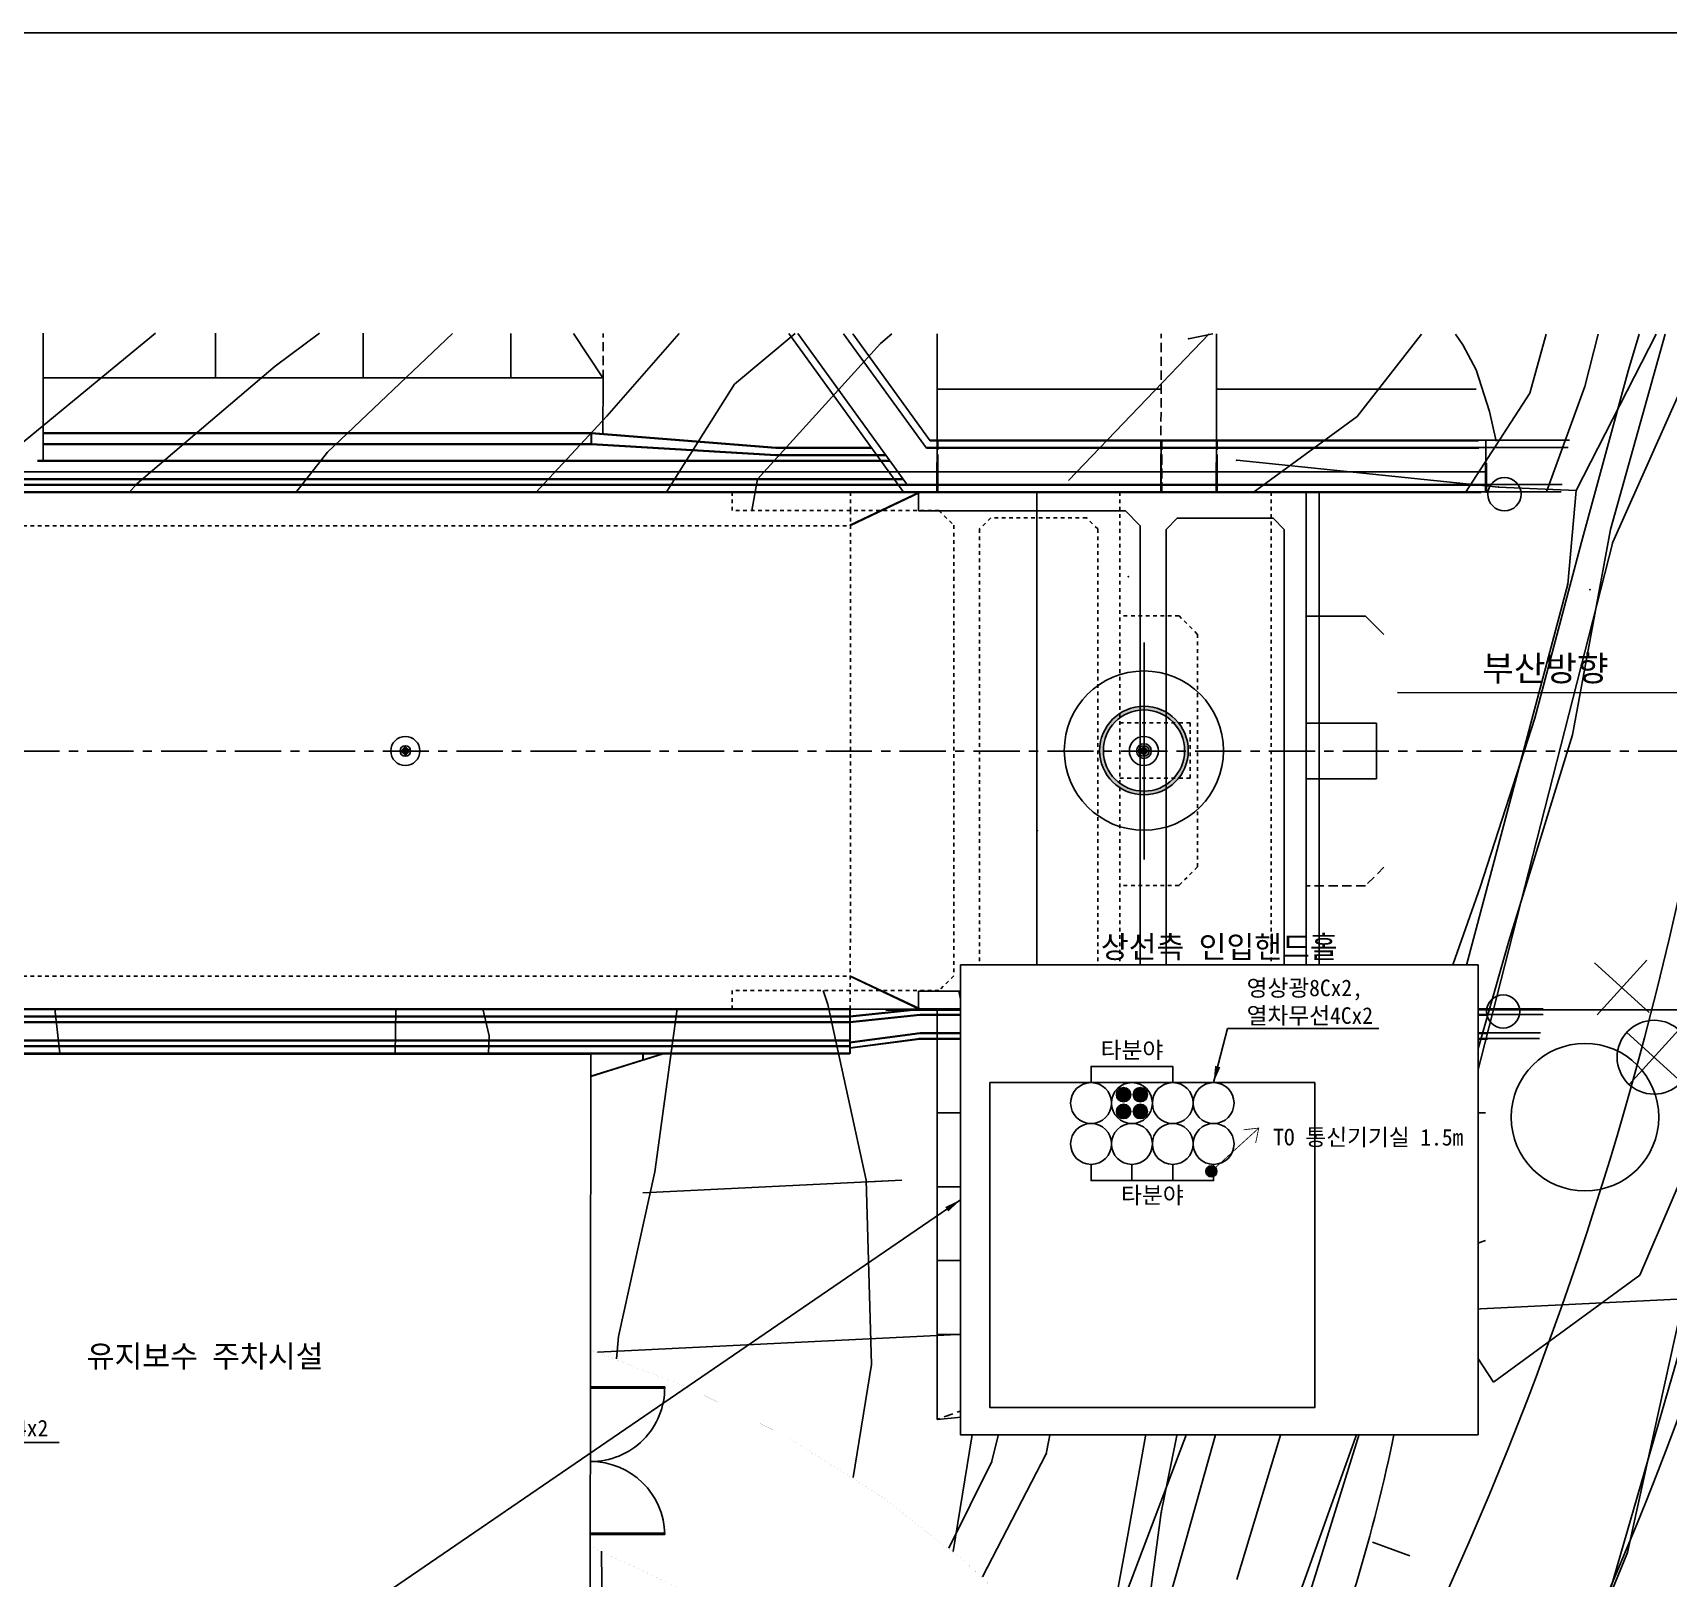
# Model space of a CAD drawing. Extents: x -137 to 172, y -7 to 127.
# Drawn here: x 54.57 to 98.86, y 36.76 to 78.61 of the extents above; entities that cross this region are included whole.
import ezdxf
from ezdxf.enums import TextEntityAlignment as Align

# ---------------------------------------------------------------- set-up
doc = ezdxf.new("R2010")
doc.units = 0
doc.set_wipeout_variables(frame=1)
for name, pattern in [('A-CENTR01', [2, 1.25, -0.25, 0.25, -0.25]), ('CENTER', [2, 1.25, -0.25, 0.25, -0.25]), ('DASHED', [0.75, 0.5, -0.25]), ('HIDDEN', [0.375, 0.25, -0.125])]:
    doc.linetypes.add(name, pattern=pattern)
for name, color, linetype in [('TT-BASE', 253, 'CONTINUOUS'), ('TT-CNTL', 1, 'A-CENTR01'), ('TT-LEAT', 3, 'CONTINUOUS'), ('TX-LINE', 2, 'CONTINUOUS'), ('TZ-DIMS', 1, 'CONTINUOUS'), ('TZ-LEAL', 1, 'CONTINUOUS'), ('TZ-LINE', 7, 'CONTINUOUS'), ('TZ-TEX2', 3, 'CONTINUOUS'), ('TZ-TEXT', 6, 'CONTINUOUS')]:
    doc.layers.add(name, color=color, linetype=linetype)
doc.layers.add('TX-PAPR', color=2, linetype='CONTINUOUS', plot=False)
doc.styles.get("Standard").update_dxf_attribs({"font": 'GulimChe.ttf'})
doc.styles.add('굴림체', font='GulimChe.ttf')
doc.dimstyles.new('D150', dxfattribs={"dimscale": 0.15, "dimtxt": 3, "dimasz": 3, "dimexe": 0.5, "dimexo": 0.5, "dimgap": 0.5, "dimtad": 1, "dimdec": 0, "dimzin": 1, "dimdsep": 46, "dimlunit": 6, "dimtxsty": 'Standard', "dimcen": 1, "dimclrd": 1, "dimclre": 1, "dimclrt": 3, "dimadec": 0, "dimazin": 0, "dimtfac": 1, "dimtdec": 0, "dimtix": 1, "dimtmove": 2, "dimatfit": 3, "dimfxl": 0, "dimtvp": 2, "dimlwd": -1, "dimlwe": -1, "dimarcsym": 0})
doc.dimstyles.new('지시선150', dxfattribs={"dimscale": 0.15, "dimtxt": 3, "dimasz": 3, "dimexe": 0.5, "dimexo": 0.5, "dimgap": 0.5, "dimtad": 1, "dimdec": 0, "dimzin": 1, "dimdsep": 46, "dimlunit": 6, "dimtxsty": 'Standard', "dimcen": 1, "dimclrd": 6, "dimclre": 6, "dimclrt": 3, "dimadec": 0, "dimazin": 0, "dimtfac": 1, "dimtdec": 0, "dimtix": 1, "dimtmove": 2, "dimatfit": 3, "dimfxl": 0, "dimtvp": 2, "dimlwd": -1, "dimlwe": -1, "dimarcsym": 0})

msp = doc.modelspace()

# ---------------------------------------------------------------- hatches: boundary and pattern name
at = {"layer": 'TT-BASE', "linetype": 'Continuous'}
h = msp.add_hatch(color=256, dxfattribs=at)
h.paths.add_polyline_path([(84.276, 58.038, 1.000002), (85.049, 60.31, 1.000002)])
h.paths.add_polyline_path([(85.017, 60.216, -1), (84.308, 58.133, -1)], flags=16)
h = msp.add_hatch(color=256, dxfattribs=at)
h.paths.add_polyline_path([(84.276, 58.038, 1.000002), (85.049, 60.31, 1.000002)])
h.paths.add_polyline_path([(85.017, 60.216, -1), (84.308, 58.133, -1)], flags=16)

# ---------------------------------------------------------------- linework, layer by layer
at = {"layer": 'TT-BASE'}
for p, q in [((54.851, 70.48), (54.851, 67.013)), ((69.211, 70.468), (70.011, 69.263)), ((78.159, 66.163), (75.045, 70.464)), ((78.262, 66.363), (75.292, 70.463)), ((78.772, 67.363), (76.528, 70.462)), ((78.874, 67.563), (76.775, 70.462)), ((82.622, 66.486), (86.43, 70.455)), ((85.871, 70.324), (86.532, 70.454)), ((86.624, 66.963), (86.625, 70.454)), ((93.101, 70.449), (93.3, 70.16)), ((97.357, 64.817), (99.866, 70.444)), ((93.3, 70.16), (93.663, 69.488)), ((54.851, 69.263), (70.011, 69.263)), ((93.663, 69.488), (94.025, 68.351)), ((94.025, 68.351), (94.202, 67.553)), ((54.853, 67.779), (69.699, 67.778)), ((69.699, 67.778), (74.699, 67.378)), ((69.699, 67.478), (69.699, 67.778)), ((69.699, 67.778), (69.699, 67.478)), ((54.851, 67.763), (69.696, 67.763)), ((54.851, 67.463), (69.696, 67.463)), ((54.853, 67.479), (69.699, 67.478)), ((69.696, 67.763), (74.696, 67.363)), ((69.696, 67.463), (69.696, 67.763)), ((69.696, 67.763), (69.696, 67.463)), ((74.696, 67.164), (69.696, 67.463)), ((74.699, 67.179), (69.699, 67.478)), ((74.696, 67.363), (77.29, 67.363)), ((74.699, 67.378), (77.293, 67.378)), ((78.772, 67.363), (84.256, 67.363)), ((78.775, 67.378), (84.258, 67.378)), ((78.814, 67.365), (93.736, 67.365)), ((78.816, 67.381), (96.153, 67.38)), ((78.874, 67.563), (84.246, 67.563)), ((78.877, 67.578), (84.248, 67.578)), ((78.916, 67.565), (93.726, 67.565)), ((78.918, 67.581), (96.186, 67.58)), ((79.059, 67.565), (79.059, 66.165)), ((85.125, 67.565), (85.125, 66.165)), ((86.625, 67.565), (86.625, 66.165)), ((93.919, 67.58), (93.919, 66.18)), ((54.701, 67.013), (77.791, 67.013)), ((54.703, 67.029), (77.793, 67.028)), ((74.696, 67.164), (77.682, 67.163)), ((74.699, 67.179), (77.685, 67.179)), ((35.36, 66.514), (78.153, 66.513)), ((35.362, 66.529), (78.155, 66.528)), ((43.101, 66.723), (93.911, 66.721)), ((35.36, 66.364), (78.262, 66.363)), ((35.362, 66.379), (78.264, 66.378)), ((35.61, 66.164), (78.262, 66.163)), ((35.612, 66.179), (78.264, 66.178)), ((43.101, 66.173), (83.17, 66.171)), ((76.696, 65.263), (78.596, 66.163)), ((76.699, 65.278), (78.599, 66.178)), ((78.057, 66.365), (93.785, 66.365)), ((78.059, 66.38), (95.99, 66.38)), ((78.202, 66.165), (93.795, 66.165)), ((78.204, 66.18), (95.958, 66.18)), ((78.56, 66.163), (93.16, 66.163)), ((84.666, 62.098), (84.666, 56.226)), ((101.237, 60.737), (91.531, 60.749)), ((84.666, 60.631), (84.666, 57.695)), ((98.347, 52.086), (96.865, 53.429)), ((98.347, 52.086), (96.865, 53.429)), ((98.347, 52.086), (96.865, 53.429)), ((96.934, 52.017), (98.277, 53.499)), ((96.934, 52.017), (98.277, 53.499)), ((96.934, 52.017), (98.277, 53.499)), ((76.696, 53.063), (78.596, 52.163)), ((76.699, 53.078), (78.599, 52.178)), ((35.359, 51.964), (76.696, 51.963)), ((35.362, 51.979), (76.699, 51.978)), ((35.362, 51.829), (76.699, 51.828)), ((35.609, 52.164), (76.696, 52.163)), ((35.612, 52.179), (76.699, 52.178)), ((43.107, 52.173), (82.897, 52.171)), ((64.656, 52.175), (78.556, 52.174)), ((78.596, 52.163), (76.696, 51.963)), ((76.696, 50.963), (76.696, 52.163)), ((76.696, 50.963), (76.696, 52.163)), ((76.696, 51.813), (78.596, 52.013)), ((78.599, 52.178), (76.699, 51.978)), ((76.699, 51.828), (78.599, 52.028)), ((76.704, 50.969), (76.705, 52.169)), ((76.704, 50.969), (76.705, 52.169)), ((77.676, 52.149), (93.176, 52.149)), ((78.562, 52.179), (93.162, 52.178)), ((93.162, 52.178), (78.562, 52.179)), ((78.562, 52.174), (93.916, 52.173)), ((93.162, 52.173), (78.562, 52.174)), ((85.003, 52.163), (78.596, 52.163)), ((78.596, 52.163), (85.003, 52.163)), ((78.596, 52.163), (93.97, 52.163)), ((78.596, 52.013), (85.011, 52.013)), ((85.006, 52.178), (78.599, 52.178)), ((78.599, 52.178), (85.006, 52.178)), ((78.599, 52.178), (95.471, 52.178)), ((78.599, 52.028), (85.013, 52.028)), ((78.6, 52.163), (85.003, 52.163)), ((78.6, 52.013), (93.97, 52.013)), ((78.603, 52.178), (85.006, 52.178)), ((78.603, 52.028), (95.475, 52.028)), ((79.06, 52.163), (79.06, 41.063)), ((83.634, 52.178), (80.537, 39.905)), ((82.016, 40.127), (84.373, 52.178)), ((82.895, 52.16), (90.287, 52.16)), ((82.895, 52.16), (87.57, 52.16)), ((86.624, 52.163), (86.624, 43.263)), ((87.572, 52.158), (107.605, 52.158)), ((35.359, 51.814), (76.696, 51.813)), ((76.696, 51.263), (78.596, 51.513)), ((76.699, 51.278), (78.599, 51.528)), ((78.596, 51.513), (93.97, 51.513)), ((78.599, 51.528), (95.401, 51.528)), ((35.359, 51.314), (76.696, 51.313)), ((35.362, 51.329), (76.699, 51.328)), ((43.846, 51.164), (76.696, 51.163)), ((43.846, 50.964), (76.696, 50.963)), ((43.848, 51.179), (76.699, 51.178)), ((43.848, 50.979), (76.699, 50.978)), ((78.596, 51.363), (76.696, 51.113)), ((78.599, 51.378), (76.699, 51.128)), ((78.562, 51.379), (95.378, 51.378)), ((78.596, 51.363), (85.043, 51.363)), ((78.599, 51.378), (85.045, 51.378)), ((71.092, 47.198), (78.109, 47.543)), ((78.109, 47.543), (77.21, 47.499)), ((69.864, 42.884), (118.861, 45.292)), ((69.864, 42.884), (118.861, 45.292)), ((97.754, 37.459), (99.338, 44.618)), ((87.736, 41.895), (87.736, 43.667)), ((83.736, 41.511), (83.736, 42.76)), ((91.736, 42.278), (79.06, 41.063)), ((85.736, 41.703), (85.736, 42.245)), ((81.736, 41.32), (81.736, 41.679)), ((81.737, 41.322), (81.737, 41.681)), ((87.781, 31.942), (90.657, 41.187)), ((80.537, 39.905), (79.381, 37.58)), ((84.602, 34.62), (85.132, 38.544)), ((91.867, 37.365), (90.849, 37.737))]:
    msp.add_line(p, q, dxfattribs=at)
at = {"layer": 'TT-BASE', "linetype": 'Continuous'}
for p, q in [((56.926, 69.681), (57.894, 70.477)), ((56.926, 69.681), (57.894, 70.477)), ((59.516, 70.476), (59.515, 69.263)), ((61.135, 69.587), (62.333, 70.474)), ((61.135, 69.587), (62.333, 70.474)), ((62.552, 67.254), (65.936, 70.471)), ((62.552, 67.254), (65.936, 70.471)), ((63.516, 70.473), (63.515, 69.263)), ((67.516, 70.47), (67.515, 69.263)), ((70.113, 68.226), (72.072, 70.466)), ((70.113, 68.226), (72.072, 70.466)), ((73.574, 69.097), (75.221, 70.464)), ((73.574, 69.097), (75.221, 70.464)), ((77.525, 70.193), (77.831, 70.461)), ((77.525, 70.193), (77.831, 70.461)), ((79.06, 66.963), (79.06, 70.46)), ((90.438, 68.224), (92.179, 70.45)), ((90.438, 68.224), (92.179, 70.45)), ((95.112, 68.855), (95.558, 70.447)), ((95.112, 68.855), (95.558, 70.447)), ((96.371, 66.219), (98.53, 70.445)), ((96.606, 69.028), (96.962, 70.446)), ((96.606, 69.028), (96.962, 70.446)), ((98.775, 70.445), (97.296, 65.157)), ((98.775, 70.445), (97.296, 65.157)), ((97.784, 69.487), (98.073, 70.445)), ((97.784, 69.487), (98.073, 70.445)), ((74.201, 66.525), (77.525, 70.193)), ((74.201, 66.525), (77.525, 70.193)), ((53.173, 66.593), (56.926, 69.681)), ((53.173, 66.593), (56.926, 69.681)), ((57.387, 66.399), (61.135, 69.587)), ((57.387, 66.399), (61.135, 69.587)), ((70.021, 69.236), (70.01, 67.738)), ((96.512, 64.819), (97.784, 69.487)), ((96.512, 64.819), (97.784, 69.487)), ((71.728, 66.163), (73.574, 69.097)), ((71.728, 66.163), (73.574, 69.097)), ((79.06, 68.963), (85.125, 68.963)), ((86.625, 68.963), (93.657, 68.963)), ((93.375, 66.165), (95.112, 68.855)), ((93.375, 66.165), (95.112, 68.855)), ((95.564, 66.18), (96.606, 69.028)), ((95.564, 66.18), (96.606, 69.028)), ((68.19, 66.163), (70.113, 68.226)), ((68.19, 66.163), (70.113, 68.226)), ((87.619, 66.163), (90.438, 68.224)), ((87.619, 66.163), (90.438, 68.224)), ((61.695, 66.163), (62.552, 67.254)), ((61.695, 66.163), (62.552, 67.254)), ((79.06, 66.163), (79.06, 66.963)), ((79.08, 66.167), (79.081, 66.967)), ((85.124, 66.163), (85.124, 66.963)), ((86.624, 66.163), (86.624, 66.963)), ((86.645, 66.161), (86.645, 66.961)), ((87.178, 67.036), (94.264, 66.309)), ((93.911, 66.974), (93.911, 66.174)), ((93.935, 66.955), (93.935, 66.155)), ((74.045, 65.674), (74.201, 66.525)), ((74.045, 65.674), (74.201, 66.525)), ((57.185, 66.163), (57.387, 66.399)), ((57.185, 66.163), (57.387, 66.399)), ((78.56, 66.163), (78.56, 65.663)), ((81.76, 65.663), (81.76, 66.163)), ((89.06, 66.163), (89.06, 52.163)), ((89.41, 66.163), (89.41, 52.163)), ((96.371, 66.219), (94.264, 66.309)), ((96.141, 63.682), (96.371, 66.219)), ((84.16, 65.663), (78.56, 65.663)), ((81.76, 65.663), (81.76, 52.663)), ((84.16, 65.663), (84.56, 65.263)), ((84.56, 65.263), (84.56, 53.063)), ((85.56, 65.463), (85.26, 65.163)), ((85.26, 65.163), (85.26, 53.163)), ((88.16, 65.463), (85.56, 65.463)), ((88.46, 65.163), (88.16, 65.463)), ((88.46, 65.163), (88.46, 53.163)), ((97.296, 65.157), (96.268, 59.6)), ((97.296, 65.157), (96.268, 59.6)), ((93.241, 48.693), (97.357, 64.817)), ((95.245, 60.051), (96.512, 64.819)), ((95.245, 60.051), (96.512, 64.819)), ((96.141, 63.682), (92.23, 48.99)), ((90.66, 62.813), (89.06, 62.813)), ((90.66, 62.813), (91.16, 62.313)), ((90.96, 59.913), (89.06, 59.913)), ((90.96, 59.913), (90.96, 58.413)), ((93.768, 55.473), (95.245, 60.051)), ((93.768, 55.473), (95.245, 60.051)), ((96.268, 59.6), (94.541, 54.009)), ((96.268, 59.6), (94.541, 54.009)), ((90.96, 58.413), (89.06, 58.413)), ((92.186, 50.989), (93.768, 55.473)), ((92.186, 50.989), (93.768, 55.473)), ((94.541, 54.009), (92.748, 47.713)), ((94.541, 54.009), (92.748, 47.713)), ((85.56, 52.863), (85.26, 53.163)), ((88.46, 53.163), (88.16, 52.863)), ((84.56, 53.063), (84.16, 52.663)), ((88.16, 52.863), (85.56, 52.863)), ((76.102, 52.301), (75.974, 52.674)), ((76.102, 52.301), (75.974, 52.674)), ((77.137, 47.546), (76.102, 52.301)), ((77.137, 47.546), (76.102, 52.301)), ((84.16, 52.663), (78.56, 52.663)), ((78.56, 52.663), (78.56, 52.163)), ((80.091, 50.595), (79.648, 52.663)), ((80.091, 50.595), (79.648, 52.663)), ((81.76, 52.663), (81.76, 52.163)), ((55.301, 50.979), (55.168, 52.179)), ((55.301, 50.979), (55.168, 52.179)), ((64.384, 50.948), (64.402, 52.179)), ((64.384, 50.948), (64.402, 52.179)), ((66.933, 51.45), (66.756, 52.179)), ((66.933, 51.45), (66.756, 52.179)), ((71.419, 47.766), (72.024, 52.178)), ((71.419, 47.766), (72.024, 52.178)), ((78.56, 52.163), (93.16, 52.163)), ((93.16, 52.163), (78.56, 52.163)), ((85.132, 38.544), (87.905, 52.178)), ((86.051, 47.484), (86.624, 52.118)), ((86.051, 47.484), (86.624, 52.118)), ((89.964, 51.381), (90.143, 52.178)), ((89.964, 51.381), (90.143, 52.178)), ((90.907, 50.526), (91.209, 52.178)), ((90.907, 50.526), (91.209, 52.178)), ((66.916, 50.973), (66.933, 51.45)), ((66.916, 50.973), (66.933, 51.45)), ((88.482, 46.903), (89.964, 51.381)), ((88.482, 46.903), (89.964, 51.381)), ((99.218, 50.199), (97.736, 51.542)), ((97.805, 50.129), (99.148, 51.611)), ((64.662, 50.973), (71.648, 50.973)), ((67.091, 50.963), (67.091, 50.947)), ((67.099, 50.977), (67.099, 50.973)), ((69.091, 50.963), (69.091, 50.947)), ((69.099, 50.975), (69.099, 50.947)), ((69.679, 50.355), (71.648, 50.973)), ((69.679, 50.346), (71.64, 50.963)), ((71.091, 50.963), (71.091, 50.79)), ((71.099, 50.974), (71.099, 50.801)), ((78.56, 51.363), (93.97, 51.363)), ((91.528, 46.051), (92.186, 50.989)), ((91.528, 46.051), (92.186, 50.989)), ((80.626, 45.816), (80.091, 50.595)), ((80.626, 45.816), (80.091, 50.595)), ((89.735, 45.863), (90.907, 50.526)), ((89.735, 45.863), (90.907, 50.526)), ((87.542, 45.655), (88.919, 50.228)), ((87.542, 45.655), (88.919, 50.228)), ((79.06, 49.363), (85.124, 49.363)), ((86.624, 49.363), (93.914, 49.363)), ((100.065, 49.575), (98.089, 44.972)), ((100.065, 49.575), (98.089, 44.972)), ((92.23, 48.99), (89.861, 41.392)), ((90.657, 41.187), (93.241, 48.693)), ((70.437, 43.312), (71.419, 47.766)), ((70.437, 43.312), (71.419, 47.766)), ((77.283, 42.547), (77.137, 47.546)), ((77.283, 42.547), (77.137, 47.546)), ((85.083, 42.731), (86.051, 47.484)), ((85.083, 42.731), (86.051, 47.484)), ((92.748, 47.713), (90.835, 41.812)), ((92.748, 47.713), (90.835, 41.812)), ((79.06, 47.363), (82.002, 47.363)), ((86.624, 47.363), (89.958, 47.363)), ((87.015, 42.125), (88.482, 46.903)), ((87.015, 42.125), (88.482, 46.903)), ((80.063, 40.982), (80.626, 45.816)), ((80.063, 40.982), (80.626, 45.816)), ((85.965, 41.072), (87.542, 45.655)), ((85.965, 41.072), (87.542, 45.655)), ((88.557, 41.3), (89.735, 45.863)), ((88.557, 41.3), (89.735, 45.863)), ((94.126, 42.074), (91.528, 46.051)), ((94.126, 42.074), (91.528, 46.051)), ((79.06, 45.363), (85.124, 45.363)), ((86.624, 45.363), (92.412, 45.363)), ((98.089, 44.972), (94.126, 42.074)), ((98.089, 44.972), (94.126, 42.074)), ((96.962, 35.305), (99.701, 44.751)), ((96.962, 35.305), (99.701, 44.751)), ((70.377, 42.704), (70.437, 43.312)), ((70.377, 42.704), (70.437, 43.312)), ((79.06, 43.363), (82.079, 43.363)), ((76.788, 39.495), (77.283, 42.547)), ((76.788, 39.495), (77.283, 42.547)), ((84.22, 37.882), (85.083, 42.731)), ((84.22, 37.882), (85.083, 42.731)), ((85.738, 37.557), (87.015, 42.125)), ((85.738, 37.557), (87.015, 42.125)), ((90.835, 41.812), (88.282, 34.678)), ((90.835, 41.812), (88.282, 34.678)), ((87.18, 36.726), (88.557, 41.3)), ((87.18, 36.726), (88.557, 41.3)), ((79.496, 37.484), (80.063, 40.982)), ((79.496, 37.484), (80.063, 40.982)), ((84.194, 36.379), (85.965, 41.072)), ((84.194, 36.379), (85.965, 41.072)), ((80.293, 36.797), (82.016, 40.127)), ((83.409, 33.564), (84.22, 37.882)), ((83.409, 33.564), (84.22, 37.882)), ((69.999, 33.879), (69.976, 37.495)), ((69.999, 33.879), (69.976, 37.495)), ((84.37, 32.784), (85.738, 37.557)), ((84.37, 32.784), (85.738, 37.557)), ((97.754, 37.459), (93.881, 27.933))]:
    msp.add_line(p, q, dxfattribs=at)
at = {"layer": 'TT-BASE', "linetype": 'HIDDEN'}
for p, q in [((70.021, 69.236), (70.02, 70.468)), ((85.124, 66.963), (85.125, 70.456)), ((79.08, 67.569), (79.079, 66.169)), ((85.146, 67.564), (85.145, 66.164)), ((86.646, 67.563), (86.645, 66.163)), ((85.145, 66.162), (85.145, 66.962)), ((91.16, 56.013), (90.66, 55.513)), ((90.66, 55.513), (89.06, 55.513)), ((85.124, 52.163), (85.124, 43.263)), ((93.914, 45.908), (86.624, 43.263)), ((85.124, 43.263), (79.06, 41.063)), ((86.624, 43.263), (85.124, 43.263))]:
    msp.add_line(p, q, dxfattribs=at)
at = {"layer": 'TT-BASE', "linetype": 'Continuous', "ltscale": 0.2}
for p, q in [((79.057, 66.174), (79.057, 66.974)), ((85.121, 66.174), (85.121, 66.974)), ((86.621, 66.174), (86.621, 66.974)), ((88.112, 66.174), (73.512, 66.174))]:
    msp.add_line(p, q, dxfattribs=at)
at = {"layer": 'TT-BASE', "linetype": 'DASHED', "ltscale": 0.2}
for p, q in [((73.512, 66.174), (73.512, 65.674)), ((76.712, 65.674), (76.712, 66.174)), ((83.17, 66.171), (87.567, 66.171)), ((84.012, 66.174), (84.011, 52.174)), ((88.112, 66.174), (88.112, 52.174)), ((79.112, 65.674), (73.512, 65.674)), ((76.712, 65.674), (76.711, 52.674)), ((79.112, 65.674), (79.512, 65.274)), ((79.512, 65.274), (79.511, 53.074)), ((80.212, 65.174), (80.211, 53.174)), ((80.512, 65.474), (80.212, 65.174)), ((83.112, 65.474), (80.512, 65.474)), ((83.412, 65.174), (83.112, 65.474)), ((83.412, 65.174), (83.411, 53.174)), ((85.612, 62.824), (84.012, 62.824)), ((85.612, 62.824), (86.112, 62.324)), ((86.112, 62.324), (86.112, 56.024)), ((85.912, 59.924), (84.012, 59.924)), ((85.912, 59.924), (85.912, 58.424)), ((85.912, 58.424), (84.012, 58.424)), ((86.112, 56.024), (85.612, 55.524)), ((85.612, 55.524), (84.012, 55.524)), ((80.511, 52.874), (80.211, 53.174)), ((83.411, 53.174), (83.111, 52.874)), ((79.511, 53.074), (79.111, 52.674)), ((83.111, 52.874), (80.211, 52.874)), ((80.211, 52.874), (80.211, 52.174)), ((80.211, 52.874), (81.811, 52.174)), ((81.811, 52.874), (80.211, 52.174)), ((81.811, 52.874), (81.811, 52.174)), ((73.511, 52.674), (73.511, 52.174)), ((79.111, 52.674), (73.511, 52.674)), ((76.711, 52.674), (76.711, 52.174)), ((88.112, 52.174), (73.511, 52.174))]:
    msp.add_line(p, q, dxfattribs=at)
at = {"layer": 'TT-BASE', "linetype": 'CENTER', "ltscale": 0.0001}
for p, q in [((33.91, 65.264), (76.696, 65.263)), ((33.909, 53.064), (76.696, 53.063))]:
    msp.add_line(p, q, dxfattribs=at)
at = {"layer": 'TT-BASE', "linetype": 'ByBlock'}
for p, q in [((69.68, 50.947), (49.678, 50.953)), ((69.664, 32.108), (69.68, 50.947)), ((69.672, 41.948), (71.684, 41.947)), ((69.672, 41.908), (71.684, 41.907)), ((69.669, 37.988), (71.684, 37.987)), ((69.669, 37.948), (71.684, 37.947))]:
    msp.add_line(p, q, dxfattribs=at)
at = {"layer": 'TT-BASE', "linetype": 'ByBlock', "const_width": 0.001}
for points in [[(89.871, 19.767, 0.273281), (69.671, 42.948)], [(85.359, 13.326, 0.315084), (69.667, 37.623)]]:
    msp.add_lwpolyline(points, format="xyb", dxfattribs=at)
at = {"layer": 'TT-BASE', "linetype": 'Continuous'}
for centre, radius in [((94.425, 66.115), 0.45), ((84.662, 59.173), 2.157), ((84.663, 59.174), 1.2), ((84.663, 59.174), 1.1), ((84.663, 59.174), 1.1), ((94.391, 52.109), 0.45), ((98.477, 50.87), 1)]:
    msp.add_circle(centre, radius, dxfattribs=at)
at = {"layer": 'TT-BASE'}
for centre, radius in [((64.66, 59.163), 0.393), ((84.66, 59.163), 0.393), ((84.662, 59.161), 0.2), ((64.66, 59.163), 0.142), ((84.66, 59.163), 0.142), ((96.606, 49.247), 1.998)]:
    msp.add_circle(centre, radius, dxfattribs=at)
at = {"layer": 'TT-BASE', "linetype": 'Continuous'}
for radius, end in [(96, 356.65868), (100, 356.79065), (104, 356.91245)]:
    msp.add_arc((5.436, 76.038), radius, 330.30565, end, dxfattribs=at)
at = {"layer": 'TT-BASE'}
msp.add_arc((46.378, 49.931), 46, 339.9218, 350.4224, dxfattribs=at)
at = {"layer": 'TT-BASE', "linetype": 'ByBlock'}
for centre, start, end in [((69.684, 41.922), 269.5994, 0.7306), ((69.684, 37.922), 0.7306, 90.3875)]:
    msp.add_arc(centre, 2, start, end, dxfattribs=at)
at = {"layer": 'TT-BASE'}
for p in [(85.871, 70.324), (87.178, 67.036), (94.264, 66.309), (96.371, 66.219), (97.357, 64.817), (84.244, 63.884), (96.141, 63.682), (96.743, 63.533), (64.66, 59.164), (64.66, 59.164), (64.66, 59.163), (64.66, 59.163), (84.66, 59.163), (84.66, 59.163), (84.66, 59.163), (84.66, 59.163), (84.662, 59.179), (84.662, 59.179), (84.662, 59.178), (84.662, 59.178), (84.662, 59.174), (84.662, 59.174), (84.662, 59.174), (84.662, 59.174), (81.777, 57.002), (98.476, 50.869), (98.476, 50.869), (92.23, 48.99), (93.241, 48.693), (89.861, 41.392), (90.657, 41.187), (80.537, 39.905), (82.016, 40.127), (85.132, 38.544), (97.754, 37.459)]:
    msp.add_point(p, dxfattribs=at)
for points in [[(64.66, 59.163), (64.653, 59.305), (64.518, 59.156), (64.667, 59.021)], [(64.667, 59.021), (64.803, 59.17), (64.518, 59.156), (64.653, 59.305)], [(64.518, 59.156), (64.667, 59.021), (64.803, 59.17), (64.66, 59.163)], [(64.803, 59.17), (64.66, 59.163), (64.653, 59.305), (64.803, 59.17)], [(64.653, 59.305), (64.803, 59.17), (64.667, 59.021), (64.803, 59.17)], [(84.66, 59.163), (84.653, 59.305), (84.518, 59.156), (84.667, 59.021)], [(84.667, 59.021), (84.803, 59.17), (84.518, 59.156), (84.653, 59.305)], [(84.518, 59.156), (84.667, 59.021), (84.803, 59.17), (84.66, 59.163)], [(84.803, 59.17), (84.66, 59.163), (84.653, 59.305), (84.803, 59.17)], [(84.653, 59.305), (84.803, 59.17), (84.667, 59.021), (84.803, 59.17)]]:
    msp.add_solid(points, dxfattribs=at)
at = {"layer": 'TT-CNTL', "flags": 128}
msp.add_lwpolyline([(0.047, 59.163), (118.872, 59.158)], dxfattribs=at)
at = {"layer": 'TX-PAPR'}
msp.add_lwpolyline([(-0.503, 78.612), (118.897, 78.612), (118.897, 1.212), (-0.503, 1.212)], close=True, dxfattribs=at)

# ---------------------------------------------------------------- texts
at = {"layer": 'TT-BASE', "style": '굴림체'}
msp.add_text('부산방향', height=0.68, rotation=359.9303, dxfattribs=at).set_placement((93.828, 61.063))
at = {"layer": 'TT-BASE', "linetype": 'Continuous'}
msp.add_text('유지보수 주차시설', height=0.6, rotation=359.9934, dxfattribs=at).set_placement((59.236, 42.474), align=Align.CENTER)
at = {"layer": 'TT-LEAT'}
msp.add_text('기)Ø150x4x2', height=0.45, rotation=359.9822, dxfattribs=at).set_placement((53.328, 40.796), align=Align.MIDDLE)

# ---------------------------------------------------------------- leaders
at = {"layer": 'TZ-LEAL'}
msp.add_leader([(50.889, 40.444), (55.282, 40.438)], dimstyle='D150', dxfattribs=at)

# ---------------------------------------------------------------- next in the draw order: wipeouts: each hides what was drawn before it
msp.add_wipeout([(79.693, 53.371), (79.693, 40.646), (93.713, 40.646), (93.713, 53.371)]).dxf.layer = 'TX-LINE'

# ---------------------------------------------------------------- next in the draw order: hatches: boundary and pattern name
at = {"layer": 'TZ-LINE'}
h = msp.add_hatch(color=256, dxfattribs=at)
h.dxf.hatch_style = 1
h.paths.add_polyline_path([(84.305, 49.857, 1), (83.917, 49.857, 1)])
h = msp.add_hatch(color=256, dxfattribs=at)
h.dxf.hatch_style = 1
h.paths.add_polyline_path([(84.757, 49.857, 1), (84.369, 49.857, 1)])
h = msp.add_hatch(color=256, dxfattribs=at)
h.dxf.hatch_style = 1
h.paths.add_polyline_path([(84.305, 49.401, 1), (83.917, 49.401, 1)])
h = msp.add_hatch(color=256, dxfattribs=at)
h.dxf.hatch_style = 1
h.paths.add_polyline_path([(84.757, 49.401, 1), (84.369, 49.401, 1)])
h = msp.add_hatch(color=256, dxfattribs=at)
h.dxf.hatch_style = 1
h.paths.add_polyline_path([(86.34, 47.782, 1), (86.64, 47.782, 1)])

# ---------------------------------------------------------------- next in the draw order: linework, layer by layer
at = {"layer": 'TZ-LEAL'}
for points in [[(83.231, 50.182), (83.231, 50.621), (85.443, 50.621), (85.443, 50.182)], [(83.231, 47.97), (83.231, 47.531), (86.549, 47.531), (86.549, 47.97)], [(84.337, 47.97), (84.337, 47.531)], [(85.443, 47.97), (85.443, 47.531)]]:
    msp.add_lwpolyline(points, dxfattribs=at)
at = {"layer": 'TZ-LINE'}
msp.add_lwpolyline([(80.49, 50.182), (89.29, 50.182), (89.29, 41.382), (80.49, 41.382)], close=True, dxfattribs=at)
at = {"layer": 'TZ-LINE', "const_width": 0.0225}
for points in [[(86.49, 47.782), (87.772, 48.952)], [(87.36, 48.905), (87.772, 48.952), (87.688, 48.546)]]:
    msp.add_lwpolyline(points, dxfattribs=at)
at = {"layer": 'TZ-LINE', "ltscale": 2}
for centre, radius in [((83.231, 49.629), 0.553), ((84.337, 49.629), 0.553), ((85.443, 49.629), 0.553), ((86.549, 49.629), 0.553), ((84.111, 49.857), 0.194), ((84.563, 49.857), 0.194), ((84.111, 49.401), 0.194), ((84.563, 49.401), 0.194), ((83.231, 48.523), 0.553), ((84.337, 48.523), 0.553), ((85.443, 48.523), 0.553), ((86.549, 48.523), 0.553)]:
    msp.add_circle(centre, radius, dxfattribs=at)
at = {"layer": 'TZ-LINE'}
msp.add_circle((86.49, 47.782), 0.15, dxfattribs=at)
at = {"layer": 'TZ-TEXT'}
msp.add_lwpolyline([(79.693, 53.371), (93.713, 53.371), (93.713, 40.646), (79.693, 40.646)], close=True, dxfattribs=at)

# ---------------------------------------------------------------- next in the draw order: texts
at = {"layer": 'TZ-DIMS', "char_height": 0.45}
for s, insert, attachment_point in [('영상광8Cx2,\\P열차무선4Cx2', (87.443, 51.726), 7), ('타분야', (84.337, 51.041), 5), ('타분야', (84.89, 47.111), 5)]:
    msp.add_mtext(s, dxfattribs=dict(at, insert=insert, attachment_point=attachment_point))
at = {"layer": 'TZ-TEX2'}
msp.add_text('상선측 인입핸드홀', height=0.6, dxfattribs=at).set_placement((86.703, 53.871), align=Align.MIDDLE)
at = {"layer": 'TZ-TEXT'}
msp.add_text('TO 통신기기실 1.5m', height=0.45, rotation=359.9482, dxfattribs=at).set_placement((90.737, 48.71, 0), align=Align.MIDDLE)

# ---------------------------------------------------------------- next in the draw order: leaders
at = {"layer": 'TZ-LEAL', "annotation_type": 0, "has_hookline": 1, "hookline_direction": 0, "text_width": 3.582}
msp.add_leader([(86.549, 50.182), (86.925, 51.651), (87.368, 51.651)], dimstyle='D150', dxfattribs=at)
at = {"layer": 'TZ-TEXT'}
msp.add_leader([(79.693, 47.008), (52.709, 28.555)], dimstyle='지시선150', dxfattribs=at)

doc.saveas('drawing.dxf')
